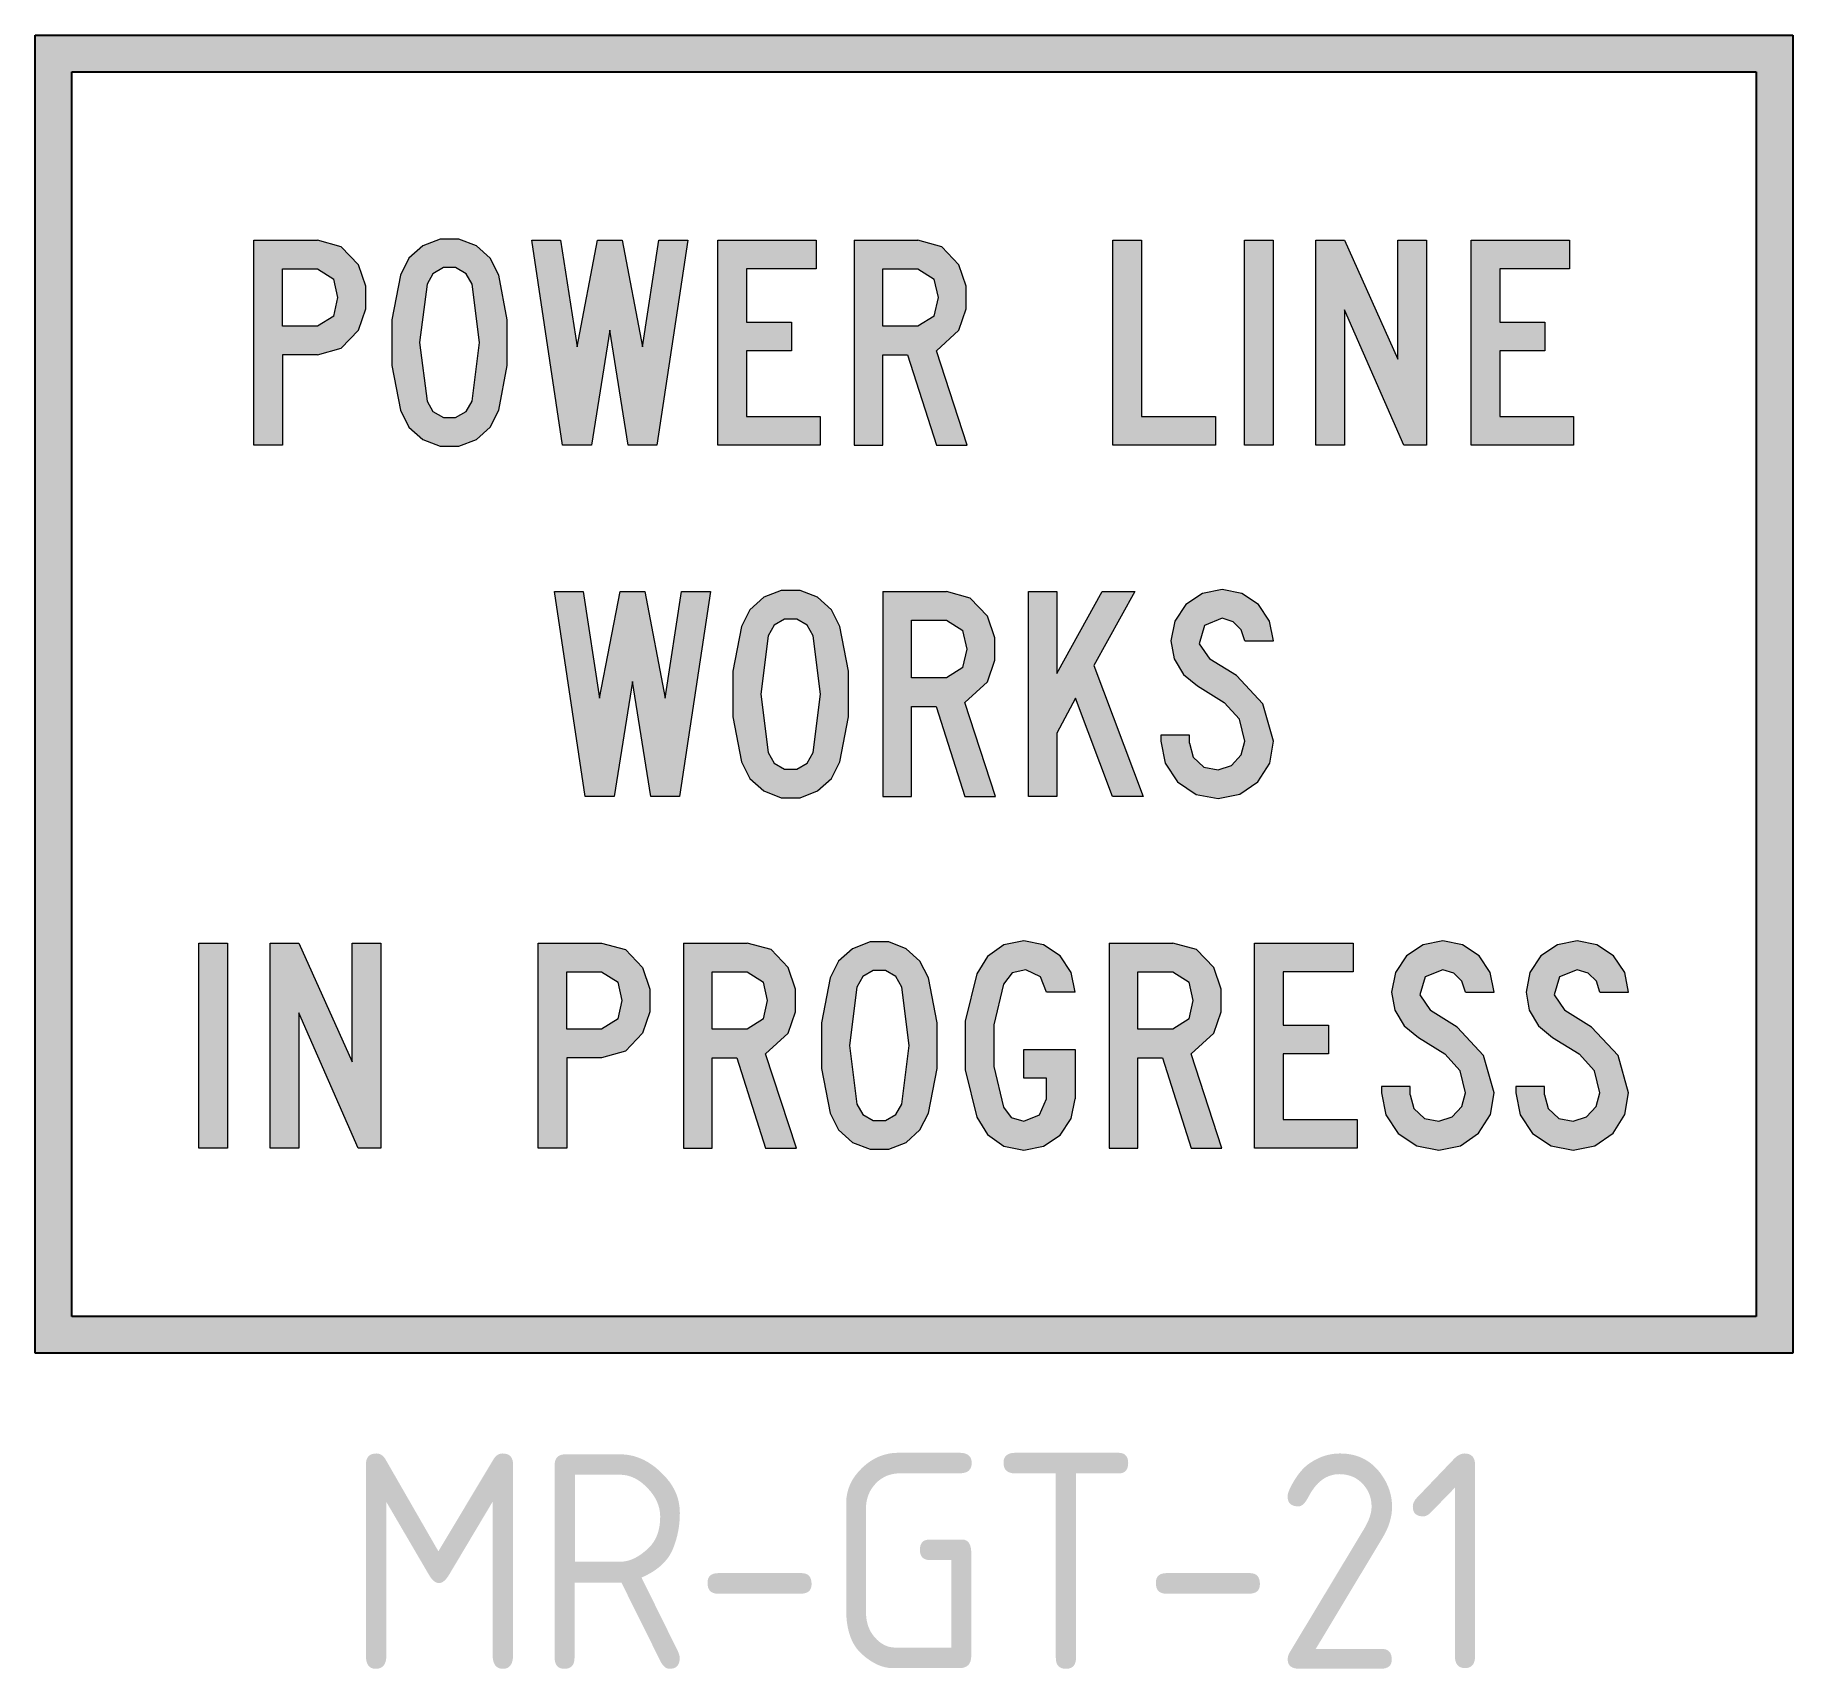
# Model space of a CAD drawing. Extents: x 176 to 196.4, y 199.3 to 218.3.
import ezdxf
from ezdxf.enums import TextEntityAlignment as Align

# ---------------------------------------------------------------- set-up
doc = ezdxf.new("R2010")
doc.units = 0
doc.header["$LTSCALE"] = 10
doc.layers.add('L18', color=4, linetype='CONTINUOUS')
doc.layers.add('L25', color=1, linetype='CONTINUOUS')
doc.styles.add('ISO', font='iso.shx')

# ---------------------------------------------------------------- blocks, each defined once
blk = doc.blocks.new('MRNO')
at = {"layer": 'L25', "style": 'ISO'}
blk.add_text('MR-GT-21', height=2.5, dxfattribs=at).set_placement((0.424, 0.659), align=Align.CENTER)

msp = doc.modelspace()

# ---------------------------------------------------------------- hatches: boundary and pattern name
at = {"layer": 'L18'}
h = msp.add_hatch(color=256, dxfattribs=at)
h.paths.add_polyline_path([(176.396, 203.439), (176.396, 217.889), (195.946, 217.889), (195.946, 203.439)], flags=16)
h.paths.add_polyline_path([(175.971, 203.014), (175.971, 218.314), (196.371, 218.314), (196.371, 203.014)])
h = msp.add_hatch(color=256, dxfattribs=at)
h.paths.add_polyline_path([(181.042, 214.065), (181.128, 214.744), (181.042, 215.422), (180.972, 215.544), (180.85, 215.615), (180.71, 215.615), (180.588, 215.544), (180.519, 215.422), (180.433, 214.744), (180.519, 214.065), (180.588, 213.943), (180.71, 213.873), (180.85, 213.873), (180.972, 213.943)], flags=16)
h.paths.add_polyline_path([(181.351, 213.959), (181.45, 214.479), (181.45, 215.009), (181.351, 215.529), (181.253, 215.723), (181.092, 215.868), (180.889, 215.946), (180.671, 215.946), (180.469, 215.868), (180.308, 215.723), (180.209, 215.529), (180.11, 215.009), (180.11, 214.479), (180.209, 213.959), (180.308, 213.764), (180.469, 213.619), (180.671, 213.541), (180.889, 213.541), (181.092, 213.619), (181.253, 213.764)])
h.paths.add_polyline_path([(192.636, 213.554), (192.636, 215.933), (193.778, 215.933), (193.778, 215.601), (192.969, 215.601), (192.969, 214.982), (193.493, 214.982), (193.493, 214.648), (192.969, 214.648), (192.969, 213.887), (193.825, 213.887), (193.825, 213.554)])
h.paths.add_polyline_path([(190.834, 213.554), (190.834, 215.933), (191.166, 215.933), (191.786, 214.553), (191.786, 215.933), (192.118, 215.933), (192.118, 213.554), (191.857, 213.554), (191.166, 215.124), (191.166, 213.554)])
h.paths.add_polyline_path([(190.006, 213.554), (190.006, 215.933), (190.339, 215.933), (190.339, 213.554)])
h.paths.add_polyline_path([(188.479, 213.554), (188.479, 215.933), (188.812, 215.933), (188.812, 213.887), (189.669, 213.887), (189.669, 213.554)])
h.paths.add_polyline_path([(183.893, 213.554), (183.893, 215.933), (185.035, 215.933), (185.035, 215.601), (184.227, 215.601), (184.227, 214.982), (184.75, 214.982), (184.75, 214.648), (184.227, 214.648), (184.227, 213.887), (185.082, 213.887), (185.082, 213.554)])
h.paths.add_polyline_path([(182.092, 213.554), (181.737, 215.933), (182.069, 215.933), (182.26, 214.696), (182.498, 215.933), (182.783, 215.933), (183.021, 214.696), (183.211, 215.933), (183.544, 215.933), (183.187, 213.554), (182.854, 213.554), (182.64, 214.887), (182.426, 213.554)])
h.paths.add_polyline_path([(179.437, 215.053), (179.246, 214.934), (178.842, 214.934), (178.842, 215.601), (179.246, 215.601), (179.437, 215.481), (179.485, 215.267)], flags=16)
h.paths.add_polyline_path([(179.246, 214.601), (178.842, 214.601), (178.842, 213.554), (178.508, 213.554), (178.508, 215.933), (179.246, 215.933), (179.524, 215.857), (179.722, 215.648), (179.807, 215.398), (179.807, 215.136), (179.722, 214.887), (179.524, 214.678)])
h.paths.add_polyline_path([(186.43, 214.648), (186.69, 214.887), (186.776, 215.136), (186.776, 215.398), (186.69, 215.648), (186.492, 215.857), (186.215, 215.933), (185.478, 215.933), (185.478, 213.554), (185.81, 213.554), (185.81, 214.601), (186.096, 214.601), (186.43, 213.554), (186.787, 213.554)])
h.paths.add_polyline_path([(186.406, 215.053), (186.215, 214.934), (185.81, 214.934), (185.81, 215.601), (186.215, 215.601), (186.406, 215.481), (186.454, 215.267)], flags=16)
h = msp.add_hatch(color=256, dxfattribs=at)
h.paths.add_polyline_path([(187.498, 209.474), (187.498, 211.853), (187.83, 211.853), (187.83, 210.902), (188.354, 211.853), (188.735, 211.853), (188.258, 210.996), (188.83, 209.474), (188.473, 209.474), (188.044, 210.616), (187.83, 210.211), (187.83, 209.474)])
h.paths.add_polyline_path([(185, 209.985), (185.086, 210.664), (185, 211.342), (184.931, 211.464), (184.809, 211.535), (184.669, 211.535), (184.547, 211.464), (184.477, 211.342), (184.391, 210.664), (184.477, 209.985), (184.547, 209.863), (184.669, 209.793), (184.809, 209.793), (184.931, 209.863)], flags=16)
h.paths.add_polyline_path([(185.31, 209.879), (185.409, 210.399), (185.409, 210.929), (185.31, 211.449), (185.212, 211.643), (185.051, 211.788), (184.848, 211.866), (184.63, 211.866), (184.428, 211.788), (184.267, 211.643), (184.168, 211.449), (184.069, 210.929), (184.069, 210.399), (184.168, 209.879), (184.267, 209.684), (184.428, 209.539), (184.63, 209.461), (184.848, 209.461), (185.051, 209.539), (185.212, 209.684)])
h.paths.add_polyline_path([(182.355, 209.476), (181.998, 211.855), (182.332, 211.855), (182.521, 210.618), (182.759, 211.855), (183.045, 211.855), (183.283, 210.618), (183.473, 211.855), (183.807, 211.855), (183.45, 209.476), (183.116, 209.476), (182.902, 210.809), (182.689, 209.476)])
h.paths.add_polyline_path([(189.367, 210.093), (189.367, 210.188), (189.035, 210.188), (189.035, 210.116), (189.084, 209.86), (189.228, 209.644), (189.445, 209.5), (189.701, 209.45), (189.951, 209.501), (190.163, 209.646), (190.3, 209.863), (190.342, 210.116), (190.221, 210.55), (189.915, 210.878), (189.605, 211.068), (189.48, 211.249), (189.543, 211.461), (189.747, 211.544), (189.875, 211.504), (189.969, 211.41), (190.01, 211.282), (190.342, 211.282), (190.298, 211.51), (190.169, 211.704), (189.976, 211.832), (189.747, 211.878), (189.52, 211.832), (189.327, 211.704), (189.197, 211.51), (189.153, 211.282), (189.19, 211.074), (189.297, 210.891), (189.462, 210.759), (189.772, 210.568), (189.947, 210.372), (190.01, 210.116), (189.969, 209.957), (189.856, 209.836), (189.701, 209.783), (189.534, 209.815), (189.411, 209.931)])
h.paths.add_polyline_path([(186.76, 210.568), (187.023, 210.807), (187.107, 211.056), (187.107, 211.318), (187.023, 211.568), (186.824, 211.777), (186.546, 211.853), (185.809, 211.853), (185.809, 209.474), (186.142, 209.474), (186.142, 210.521), (186.428, 210.521), (186.76, 209.474), (187.117, 209.474)])
h.paths.add_polyline_path([(186.737, 210.973), (186.546, 210.854), (186.142, 210.854), (186.142, 211.521), (186.546, 211.521), (186.737, 211.401), (186.786, 211.187)], flags=16)
h = msp.add_hatch(color=256, dxfattribs=at)
h.paths.add_polyline_path([(183.021, 207.489), (183.106, 207.24), (183.106, 206.976), (183.021, 206.727), (182.823, 206.518), (182.545, 206.441), (182.141, 206.441), (182.141, 205.394), (181.81, 205.394), (181.81, 207.774), (182.545, 207.774), (182.823, 207.697)])
h.paths.add_polyline_path([(178.697, 205.394), (178.697, 207.774), (179.029, 207.774), (179.649, 206.393), (179.649, 207.774), (179.981, 207.774), (179.981, 205.394), (179.72, 205.394), (179.029, 206.964), (179.029, 205.394)])
h.paths.add_polyline_path([(177.87, 205.394), (177.87, 207.774), (178.203, 207.774), (178.203, 205.394)])
h.paths.add_polyline_path([(190.124, 205.394), (190.124, 207.774), (191.266, 207.774), (191.266, 207.441), (190.457, 207.441), (190.457, 206.822), (190.981, 206.822), (190.981, 206.489), (190.457, 206.489), (190.457, 205.727), (191.314, 205.727), (191.314, 205.394)])
h.paths.add_polyline_path([(186.03, 205.905), (186.116, 206.584), (186.03, 207.262), (185.96, 207.384), (185.838, 207.455), (185.698, 207.455), (185.576, 207.384), (185.507, 207.262), (185.421, 206.584), (185.507, 205.905), (185.576, 205.783), (185.698, 205.713), (185.838, 205.713), (185.96, 205.783)], flags=16)
h.paths.add_polyline_path([(186.339, 205.799), (186.438, 206.319), (186.438, 206.849), (186.339, 207.369), (186.24, 207.563), (186.08, 207.708), (185.877, 207.786), (185.66, 207.786), (185.456, 207.708), (185.295, 207.563), (185.197, 207.369), (185.098, 206.849), (185.098, 206.319), (185.197, 205.799), (185.295, 205.605), (185.456, 205.46), (185.66, 205.381), (185.877, 205.381), (186.08, 205.46), (186.24, 205.605)])
h.paths.add_polyline_path([(182.141, 207.441), (182.545, 207.441), (182.736, 207.321), (182.785, 207.107), (182.736, 206.893), (182.545, 206.775), (182.141, 206.775)], flags=16)
h.paths.add_polyline_path([(193.488, 206.013), (193.488, 206.108), (193.154, 206.108), (193.154, 206.036), (193.204, 205.78), (193.348, 205.564), (193.565, 205.42), (193.82, 205.37), (194.072, 205.421), (194.284, 205.566), (194.421, 205.783), (194.463, 206.036), (194.342, 206.47), (194.034, 206.798), (193.725, 206.989), (193.6, 207.171), (193.663, 207.382), (193.868, 207.464), (193.995, 207.424), (194.09, 207.33), (194.129, 207.203), (194.463, 207.203), (194.419, 207.43), (194.289, 207.624), (194.095, 207.754), (193.868, 207.798), (193.64, 207.754), (193.446, 207.624), (193.318, 207.43), (193.274, 207.203), (193.31, 206.994), (193.418, 206.812), (193.583, 206.679), (193.892, 206.489), (194.068, 206.292), (194.129, 206.036), (194.089, 205.877), (193.977, 205.756), (193.82, 205.704), (193.655, 205.736), (193.532, 205.851)])
h.paths.add_polyline_path([(191.928, 206.013), (191.928, 206.108), (191.595, 206.108), (191.595, 206.036), (191.645, 205.78), (191.789, 205.564), (192.005, 205.42), (192.261, 205.37), (192.513, 205.421), (192.723, 205.566), (192.861, 205.783), (192.904, 206.036), (192.782, 206.47), (192.475, 206.798), (192.166, 206.989), (192.041, 207.171), (192.104, 207.382), (192.309, 207.464), (192.436, 207.424), (192.53, 207.33), (192.57, 207.203), (192.904, 207.203), (192.858, 207.43), (192.73, 207.624), (192.536, 207.754), (192.309, 207.798), (192.081, 207.754), (191.887, 207.624), (191.759, 207.43), (191.713, 207.203), (191.751, 206.994), (191.859, 206.812), (192.024, 206.679), (192.333, 206.489), (192.508, 206.292), (192.57, 206.036), (192.53, 205.877), (192.417, 205.756), (192.261, 205.704), (192.096, 205.736), (191.973, 205.851)])
h.paths.add_polyline_path([(189.387, 206.489), (189.649, 206.727), (189.734, 206.976), (189.734, 207.24), (189.649, 207.489), (189.451, 207.697), (189.173, 207.774), (188.436, 207.774), (188.436, 205.394), (188.769, 205.394), (188.769, 206.441), (189.055, 206.441), (189.387, 205.394), (189.744, 205.394)])
h.paths.add_polyline_path([(189.364, 206.893), (189.173, 206.775), (188.769, 206.775), (188.769, 207.441), (189.173, 207.441), (189.364, 207.321), (189.412, 207.107)], flags=16)
h.paths.add_polyline_path([(188.04, 207.203), (187.707, 207.203), (187.639, 207.38), (187.47, 207.464), (187.31, 207.427), (187.208, 207.298), (187.099, 206.825), (187.099, 206.341), (187.208, 205.87), (187.3, 205.748), (187.445, 205.704), (187.629, 205.78), (187.707, 205.965), (187.707, 206.204), (187.445, 206.204), (187.445, 206.536), (188.04, 206.536), (188.04, 205.965), (187.996, 205.736), (187.867, 205.543), (187.674, 205.414), (187.445, 205.37), (187.215, 205.417), (187.022, 205.551), (186.899, 205.751), (186.765, 206.301), (186.765, 206.867), (186.899, 207.417), (187.022, 207.616), (187.215, 207.751), (187.445, 207.798), (187.674, 207.754), (187.867, 207.624), (187.996, 207.43)])
h.paths.add_polyline_path([(184.448, 206.489), (184.71, 206.727), (184.794, 206.976), (184.794, 207.24), (184.71, 207.489), (184.511, 207.697), (184.234, 207.774), (183.496, 207.774), (183.496, 205.394), (183.83, 205.394), (183.83, 206.441), (184.115, 206.441), (184.448, 205.394), (184.805, 205.394)])
h.paths.add_polyline_path([(184.424, 206.893), (184.234, 206.775), (183.83, 206.775), (183.83, 207.441), (184.234, 207.441), (184.424, 207.321), (184.472, 207.107)], flags=16)

# ---------------------------------------------------------------- linework, layer by layer
for p, q in [((175.971, 203.014), (175.971, 218.314)), ((175.971, 218.314), (196.371, 218.314)), ((196.371, 218.314), (196.371, 203.014)), ((176.396, 203.439), (176.396, 217.889)), ((176.396, 217.889), (195.946, 217.889)), ((195.946, 217.889), (195.946, 203.439)), ((195.946, 203.439), (176.396, 203.439)), ((196.371, 203.014), (175.971, 203.014))]:
    msp.add_line(p, q, dxfattribs=at)
at = {"layer": 'L18', "lineweight": 0}
for p, q in [((178.508, 213.554), (178.508, 215.933)), ((178.508, 215.933), (179.246, 215.933)), ((179.524, 215.857), (179.246, 215.933)), ((179.722, 215.648), (179.524, 215.857)), ((180.469, 215.868), (180.308, 215.723)), ((180.671, 215.946), (180.469, 215.868)), ((180.889, 215.946), (180.671, 215.946)), ((181.092, 215.868), (180.889, 215.946)), ((181.253, 215.723), (181.092, 215.868)), ((182.092, 213.554), (181.737, 215.933)), ((181.737, 215.933), (182.069, 215.933)), ((182.069, 215.933), (182.26, 214.696)), ((182.26, 214.696), (182.498, 215.933)), ((182.498, 215.933), (182.783, 215.933)), ((182.783, 215.933), (183.021, 214.696)), ((183.021, 214.696), (183.211, 215.933)), ((183.544, 215.933), (183.187, 213.554)), ((183.211, 215.933), (183.544, 215.933)), ((183.893, 213.554), (183.893, 215.933)), ((183.893, 215.933), (185.035, 215.933)), ((185.035, 215.933), (185.035, 215.601)), ((185.478, 215.933), (185.478, 213.554)), ((185.478, 215.933), (186.215, 215.933)), ((186.492, 215.857), (186.215, 215.933)), ((186.69, 215.648), (186.492, 215.857)), ((188.479, 213.554), (188.479, 215.933)), ((188.479, 215.933), (188.812, 215.933)), ((188.812, 215.933), (188.812, 213.887)), ((190.006, 213.554), (190.006, 215.933)), ((190.006, 215.933), (190.339, 215.933)), ((190.339, 215.933), (190.339, 213.554)), ((190.834, 213.554), (190.834, 215.933)), ((190.834, 215.933), (191.166, 215.933)), ((191.166, 215.933), (191.786, 214.553)), ((191.786, 214.553), (191.786, 215.933)), ((191.786, 215.933), (192.118, 215.933)), ((192.118, 215.933), (192.118, 213.554)), ((192.636, 213.554), (192.636, 215.933)), ((192.636, 215.933), (193.778, 215.933)), ((193.778, 215.933), (193.778, 215.601)), ((179.807, 215.398), (179.722, 215.648)), ((180.308, 215.723), (180.209, 215.529)), ((181.351, 215.529), (181.253, 215.723)), ((186.776, 215.398), (186.69, 215.648)), ((178.842, 215.601), (179.246, 215.601)), ((178.842, 214.934), (178.842, 215.601)), ((179.246, 215.601), (179.437, 215.481)), ((179.485, 215.267), (179.437, 215.481)), ((180.209, 215.529), (180.11, 215.009)), ((180.588, 215.544), (180.519, 215.422)), ((180.71, 215.615), (180.588, 215.544)), ((180.85, 215.615), (180.71, 215.615)), ((180.972, 215.544), (180.85, 215.615)), ((181.042, 215.422), (180.972, 215.544)), ((181.45, 215.009), (181.351, 215.529)), ((185.035, 215.601), (184.227, 215.601)), ((184.227, 215.601), (184.227, 214.982)), ((185.81, 215.601), (186.215, 215.601)), ((185.81, 214.934), (185.81, 215.601)), ((186.215, 215.601), (186.406, 215.481)), ((186.454, 215.267), (186.406, 215.481)), ((193.778, 215.601), (192.969, 215.601)), ((192.969, 215.601), (192.969, 214.982)), ((179.437, 215.053), (179.485, 215.267)), ((179.807, 215.136), (179.807, 215.398)), ((180.519, 215.422), (180.433, 214.744)), ((181.128, 214.744), (181.042, 215.422)), ((186.406, 215.053), (186.454, 215.267)), ((186.776, 215.136), (186.776, 215.398)), ((179.437, 215.053), (179.246, 214.934)), ((179.722, 214.887), (179.807, 215.136)), ((186.406, 215.053), (186.215, 214.934)), ((186.69, 214.887), (186.776, 215.136)), ((191.857, 213.554), (191.166, 215.124)), ((191.166, 215.124), (191.166, 213.554)), ((179.246, 214.934), (178.842, 214.934)), ((179.524, 214.678), (179.722, 214.887)), ((180.11, 215.009), (180.11, 214.479)), ((181.45, 214.479), (181.45, 215.009)), ((182.64, 214.887), (182.426, 213.554)), ((182.854, 213.554), (182.64, 214.887)), ((184.227, 214.982), (184.75, 214.982)), ((184.75, 214.982), (184.75, 214.648)), ((186.215, 214.934), (185.81, 214.934)), ((186.43, 214.648), (186.69, 214.887)), ((192.969, 214.982), (193.493, 214.982)), ((193.493, 214.982), (193.493, 214.648)), ((179.246, 214.601), (179.524, 214.678)), ((180.433, 214.744), (180.519, 214.065)), ((181.042, 214.065), (181.128, 214.744)), ((184.75, 214.648), (184.227, 214.648)), ((184.227, 214.648), (184.227, 213.887)), ((186.787, 213.554), (186.43, 214.648)), ((193.493, 214.648), (192.969, 214.648)), ((192.969, 214.648), (192.969, 213.887)), ((179.246, 214.601), (178.842, 214.601)), ((178.842, 214.601), (178.842, 213.554)), ((180.11, 214.479), (180.209, 213.959)), ((181.351, 213.959), (181.45, 214.479)), ((185.81, 213.554), (185.81, 214.601)), ((185.81, 214.601), (186.096, 214.601)), ((186.096, 214.601), (186.43, 213.554)), ((180.519, 214.065), (180.588, 213.943)), ((180.972, 213.943), (181.042, 214.065)), ((181.042, 214.065), (181.042, 214.065)), ((180.209, 213.959), (180.308, 213.764)), ((180.588, 213.943), (180.71, 213.873)), ((180.71, 213.873), (180.85, 213.873)), ((180.85, 213.873), (180.972, 213.943)), ((181.253, 213.764), (181.351, 213.959)), ((181.351, 213.959), (181.351, 213.959)), ((184.227, 213.887), (185.082, 213.887)), ((185.082, 213.887), (185.082, 213.554)), ((188.812, 213.887), (189.669, 213.887)), ((189.669, 213.887), (189.669, 213.554)), ((192.969, 213.887), (193.825, 213.887)), ((193.825, 213.887), (193.825, 213.554)), ((180.308, 213.764), (180.469, 213.619)), ((180.469, 213.619), (180.671, 213.541)), ((180.889, 213.541), (181.092, 213.619)), ((181.092, 213.619), (181.253, 213.764)), ((178.842, 213.554), (178.508, 213.554)), ((180.671, 213.541), (180.889, 213.541)), ((182.426, 213.554), (182.092, 213.554)), ((182.092, 213.554), (182.092, 213.554)), ((183.187, 213.554), (182.854, 213.554)), ((185.082, 213.554), (183.893, 213.554)), ((183.893, 213.554), (183.893, 213.554)), ((185.478, 213.554), (185.81, 213.554)), ((186.43, 213.554), (186.787, 213.554)), ((189.669, 213.554), (188.479, 213.554)), ((188.479, 213.554), (188.479, 213.554)), ((190.339, 213.554), (190.006, 213.554)), ((190.006, 213.554), (190.006, 213.554)), ((191.166, 213.554), (190.834, 213.554)), ((190.834, 213.554), (190.834, 213.554)), ((192.118, 213.554), (191.857, 213.554)), ((193.825, 213.554), (192.636, 213.554)), ((192.636, 213.554), (192.636, 213.554)), ((182.355, 209.476), (181.998, 211.855)), ((181.998, 211.855), (182.332, 211.855)), ((182.332, 211.855), (182.521, 210.618)), ((182.521, 210.618), (182.759, 211.855)), ((182.759, 211.855), (183.045, 211.855)), ((183.045, 211.855), (183.283, 210.618)), ((183.283, 210.618), (183.473, 211.855)), ((183.807, 211.855), (183.45, 209.476)), ((183.473, 211.855), (183.807, 211.855)), ((184.428, 211.788), (184.267, 211.643)), ((184.63, 211.866), (184.428, 211.788)), ((184.848, 211.866), (184.63, 211.866)), ((185.051, 211.788), (184.848, 211.866)), ((185.212, 211.643), (185.051, 211.788)), ((185.809, 211.853), (185.809, 209.474)), ((185.809, 211.853), (186.546, 211.853)), ((186.824, 211.777), (186.546, 211.853)), ((187.023, 211.568), (186.824, 211.777)), ((187.498, 209.474), (187.498, 211.853)), ((187.498, 211.853), (187.83, 211.853)), ((187.83, 211.853), (187.83, 210.902)), ((187.83, 210.902), (188.354, 211.853)), ((188.735, 211.853), (188.258, 210.996)), ((188.354, 211.853), (188.735, 211.853)), ((189.52, 211.832), (189.327, 211.704)), ((189.747, 211.878), (189.52, 211.832)), ((189.976, 211.832), (189.747, 211.878)), ((190.169, 211.704), (189.976, 211.832)), ((184.267, 211.643), (184.168, 211.449)), ((185.31, 211.449), (185.212, 211.643)), ((187.107, 211.318), (187.023, 211.568)), ((189.327, 211.704), (189.197, 211.51)), ((190.298, 211.51), (190.169, 211.704)), ((184.168, 211.449), (184.069, 210.929)), ((184.547, 211.464), (184.477, 211.342)), ((184.669, 211.535), (184.547, 211.464)), ((184.809, 211.535), (184.669, 211.535)), ((184.931, 211.464), (184.809, 211.535)), ((185, 211.342), (184.931, 211.464)), ((185.409, 210.929), (185.31, 211.449)), ((186.142, 211.521), (186.546, 211.521)), ((186.142, 210.854), (186.142, 211.521)), ((186.546, 211.521), (186.737, 211.401)), ((186.786, 211.187), (186.737, 211.401)), ((189.197, 211.51), (189.153, 211.282)), ((189.543, 211.461), (189.48, 211.249)), ((189.747, 211.544), (189.543, 211.461)), ((189.875, 211.504), (189.747, 211.544)), ((189.969, 211.41), (189.875, 211.504)), ((190.01, 211.282), (189.969, 211.41)), ((190.342, 211.282), (190.298, 211.51)), ((184.477, 211.342), (184.391, 210.664)), ((185.086, 210.664), (185, 211.342)), ((186.737, 210.973), (186.786, 211.187)), ((187.107, 211.056), (187.107, 211.318)), ((189.153, 211.282), (189.19, 211.074)), ((189.48, 211.249), (189.605, 211.068)), ((190.01, 211.282), (190.342, 211.282)), ((186.737, 210.973), (186.546, 210.854)), ((187.023, 210.807), (187.107, 211.056)), ((188.258, 210.996), (188.83, 209.474)), ((189.19, 211.074), (189.297, 210.891)), ((189.915, 210.878), (189.605, 211.068)), ((182.902, 210.809), (182.689, 209.476)), ((183.116, 209.476), (182.902, 210.809)), ((184.069, 210.929), (184.069, 210.399)), ((185.409, 210.399), (185.409, 210.929)), ((186.546, 210.854), (186.142, 210.854)), ((186.76, 210.568), (187.023, 210.807)), ((189.297, 210.891), (189.462, 210.759)), ((189.462, 210.759), (189.772, 210.568)), ((190.221, 210.55), (189.915, 210.878)), ((184.391, 210.664), (184.477, 209.985)), ((185, 209.985), (185.086, 210.664)), ((187.117, 209.474), (186.76, 210.568)), ((188.044, 210.616), (187.83, 210.211)), ((188.473, 209.474), (188.044, 210.616)), ((189.947, 210.372), (189.772, 210.568)), ((190.342, 210.116), (190.221, 210.55)), ((184.069, 210.399), (184.168, 209.879)), ((185.31, 209.879), (185.409, 210.399)), ((186.142, 209.474), (186.142, 210.521)), ((186.142, 210.521), (186.428, 210.521)), ((186.428, 210.521), (186.76, 209.474)), ((190.01, 210.116), (189.947, 210.372)), ((187.83, 210.211), (187.83, 209.474)), ((189.035, 210.188), (189.035, 210.116)), ((189.367, 210.188), (189.035, 210.188)), ((189.367, 210.093), (189.367, 210.188)), ((184.477, 209.985), (184.547, 209.863)), ((184.931, 209.863), (185, 209.985)), ((185, 209.985), (185, 209.985)), ((189.035, 210.116), (189.084, 209.86)), ((189.367, 210.093), (189.411, 209.931)), ((189.411, 209.931), (189.534, 209.815)), ((189.856, 209.836), (189.969, 209.957)), ((189.969, 209.957), (190.01, 210.116)), ((190.3, 209.863), (190.342, 210.116)), ((184.168, 209.879), (184.267, 209.684)), ((184.547, 209.863), (184.669, 209.793)), ((184.669, 209.793), (184.809, 209.793)), ((184.809, 209.793), (184.931, 209.863)), ((185.212, 209.684), (185.31, 209.879)), ((185.31, 209.879), (185.31, 209.879)), ((189.084, 209.86), (189.228, 209.644)), ((189.534, 209.815), (189.701, 209.783)), ((189.701, 209.783), (189.856, 209.836)), ((190.163, 209.646), (190.3, 209.863)), ((184.267, 209.684), (184.428, 209.539)), ((184.428, 209.539), (184.63, 209.461)), ((184.848, 209.461), (185.051, 209.539)), ((185.051, 209.539), (185.212, 209.684)), ((189.228, 209.644), (189.445, 209.5)), ((189.951, 209.501), (190.163, 209.646)), ((182.689, 209.476), (182.355, 209.476)), ((182.355, 209.476), (182.355, 209.476)), ((183.45, 209.476), (183.116, 209.476)), ((184.63, 209.461), (184.848, 209.461)), ((185.809, 209.474), (186.142, 209.474)), ((186.76, 209.474), (187.117, 209.474)), ((187.83, 209.474), (187.498, 209.474)), ((187.498, 209.474), (187.498, 209.474)), ((188.83, 209.474), (188.473, 209.474)), ((189.445, 209.5), (189.701, 209.45)), ((189.701, 209.45), (189.951, 209.501)), ((177.87, 205.394), (177.87, 207.774)), ((177.87, 207.774), (178.203, 207.774)), ((178.203, 207.774), (178.203, 205.394)), ((178.697, 205.394), (178.697, 207.774)), ((178.697, 207.774), (179.029, 207.774)), ((179.029, 207.774), (179.649, 206.393)), ((179.649, 206.393), (179.649, 207.774)), ((179.649, 207.774), (179.981, 207.774)), ((179.981, 207.774), (179.981, 205.394)), ((181.81, 205.394), (181.81, 207.774)), ((181.81, 207.774), (182.545, 207.774)), ((182.545, 207.774), (182.823, 207.697)), ((182.823, 207.697), (183.021, 207.489)), ((183.496, 207.774), (183.496, 205.394)), ((183.496, 207.774), (184.234, 207.774)), ((184.511, 207.697), (184.234, 207.774)), ((184.71, 207.489), (184.511, 207.697)), ((185.456, 207.708), (185.295, 207.563)), ((185.66, 207.786), (185.456, 207.708)), ((185.877, 207.786), (185.66, 207.786)), ((186.08, 207.708), (185.877, 207.786)), ((186.24, 207.563), (186.08, 207.708)), ((187.215, 207.751), (187.022, 207.616)), ((187.445, 207.798), (187.215, 207.751)), ((187.674, 207.754), (187.445, 207.798)), ((187.867, 207.624), (187.674, 207.754)), ((188.436, 207.774), (188.436, 205.394)), ((188.436, 207.774), (189.173, 207.774)), ((189.451, 207.697), (189.173, 207.774)), ((189.649, 207.489), (189.451, 207.697)), ((190.124, 205.394), (190.124, 207.774)), ((190.124, 207.774), (191.266, 207.774)), ((191.266, 207.774), (191.266, 207.441)), ((192.081, 207.754), (191.887, 207.624)), ((192.309, 207.798), (192.081, 207.754)), ((192.536, 207.754), (192.309, 207.798)), ((192.73, 207.624), (192.536, 207.754)), ((193.64, 207.754), (193.446, 207.624)), ((193.868, 207.798), (193.64, 207.754)), ((194.095, 207.754), (193.868, 207.798)), ((194.289, 207.624), (194.095, 207.754)), ((183.021, 207.489), (183.106, 207.24)), ((184.794, 207.24), (184.71, 207.489)), ((185.295, 207.563), (185.197, 207.369)), ((186.339, 207.369), (186.24, 207.563)), ((187.022, 207.616), (186.899, 207.417)), ((187.996, 207.43), (187.867, 207.624)), ((189.734, 207.24), (189.649, 207.489)), ((191.887, 207.624), (191.759, 207.43)), ((192.858, 207.43), (192.73, 207.624)), ((193.446, 207.624), (193.318, 207.43)), ((194.419, 207.43), (194.289, 207.624)), ((182.141, 207.441), (182.545, 207.441)), ((182.141, 206.775), (182.141, 207.441)), ((182.545, 207.441), (182.736, 207.321)), ((182.785, 207.107), (182.736, 207.321)), ((183.83, 207.441), (184.234, 207.441)), ((183.83, 206.775), (183.83, 207.441)), ((184.234, 207.441), (184.424, 207.321)), ((184.472, 207.107), (184.424, 207.321)), ((185.197, 207.369), (185.098, 206.849)), ((185.576, 207.384), (185.507, 207.262)), ((185.698, 207.455), (185.576, 207.384)), ((185.838, 207.455), (185.698, 207.455)), ((185.96, 207.384), (185.838, 207.455)), ((186.03, 207.262), (185.96, 207.384)), ((186.438, 206.849), (186.339, 207.369)), ((186.899, 207.417), (186.765, 206.867)), ((187.208, 207.298), (187.099, 206.825)), ((187.31, 207.427), (187.208, 207.298)), ((187.47, 207.464), (187.31, 207.427)), ((187.639, 207.38), (187.47, 207.464)), ((187.707, 207.203), (187.639, 207.38)), ((188.04, 207.203), (187.996, 207.43)), ((188.769, 207.441), (189.173, 207.441)), ((188.769, 206.775), (188.769, 207.441)), ((189.173, 207.441), (189.364, 207.321)), ((189.412, 207.107), (189.364, 207.321)), ((191.266, 207.441), (190.457, 207.441)), ((190.457, 207.441), (190.457, 206.822)), ((191.759, 207.43), (191.713, 207.203)), ((192.104, 207.382), (192.041, 207.171)), ((192.309, 207.464), (192.104, 207.382)), ((192.436, 207.424), (192.309, 207.464)), ((192.53, 207.33), (192.436, 207.424)), ((192.57, 207.203), (192.53, 207.33)), ((192.904, 207.203), (192.858, 207.43)), ((193.318, 207.43), (193.274, 207.203)), ((193.663, 207.382), (193.6, 207.171)), ((193.868, 207.464), (193.663, 207.382)), ((193.995, 207.424), (193.868, 207.464)), ((194.09, 207.33), (193.995, 207.424)), ((194.129, 207.203), (194.09, 207.33)), ((194.463, 207.203), (194.419, 207.43)), ((182.736, 206.893), (182.785, 207.107)), ((183.106, 207.24), (183.106, 206.976)), ((184.424, 206.893), (184.472, 207.107)), ((184.794, 206.976), (184.794, 207.24)), ((185.507, 207.262), (185.421, 206.584)), ((186.116, 206.584), (186.03, 207.262)), ((188.04, 207.203), (187.707, 207.203)), ((189.364, 206.893), (189.412, 207.107)), ((189.734, 206.976), (189.734, 207.24)), ((191.713, 207.203), (191.751, 206.994)), ((192.041, 207.171), (192.166, 206.989)), ((192.57, 207.203), (192.904, 207.203)), ((193.274, 207.203), (193.31, 206.994)), ((193.6, 207.171), (193.725, 206.989)), ((194.129, 207.203), (194.463, 207.203)), ((179.72, 205.394), (179.029, 206.964)), ((179.029, 206.964), (179.029, 205.394)), ((182.736, 206.893), (182.545, 206.775)), ((183.106, 206.976), (183.021, 206.727)), ((184.424, 206.893), (184.234, 206.775)), ((184.71, 206.727), (184.794, 206.976)), ((186.765, 206.867), (186.765, 206.301)), ((189.364, 206.893), (189.173, 206.775)), ((189.649, 206.727), (189.734, 206.976)), ((191.751, 206.994), (191.859, 206.812)), ((192.475, 206.798), (192.166, 206.989)), ((193.31, 206.994), (193.418, 206.812)), ((194.034, 206.798), (193.725, 206.989)), ((182.545, 206.775), (182.141, 206.775)), ((183.021, 206.727), (182.823, 206.518)), ((184.234, 206.775), (183.83, 206.775)), ((184.448, 206.489), (184.71, 206.727)), ((185.098, 206.849), (185.098, 206.319)), ((186.438, 206.319), (186.438, 206.849)), ((187.099, 206.825), (187.099, 206.341)), ((189.173, 206.775), (188.769, 206.775)), ((189.387, 206.489), (189.649, 206.727)), ((190.457, 206.822), (190.981, 206.822)), ((190.981, 206.822), (190.981, 206.489)), ((191.859, 206.812), (192.024, 206.679)), ((192.024, 206.679), (192.333, 206.489)), ((192.782, 206.47), (192.475, 206.798)), ((193.418, 206.812), (193.583, 206.679)), ((193.583, 206.679), (193.892, 206.489)), ((194.342, 206.47), (194.034, 206.798)), ((182.823, 206.518), (182.545, 206.441)), ((184.805, 205.394), (184.448, 206.489)), ((185.421, 206.584), (185.507, 205.905)), ((186.03, 205.905), (186.116, 206.584)), ((187.445, 206.204), (187.445, 206.536)), ((187.445, 206.536), (188.04, 206.536)), ((188.04, 206.536), (188.04, 205.965)), ((189.744, 205.394), (189.387, 206.489)), ((190.981, 206.489), (190.457, 206.489)), ((190.457, 206.489), (190.457, 205.727)), ((192.508, 206.292), (192.333, 206.489)), ((192.904, 206.036), (192.782, 206.47)), ((194.068, 206.292), (193.892, 206.489)), ((194.463, 206.036), (194.342, 206.47)), ((182.545, 206.441), (182.141, 206.441)), ((182.141, 206.441), (182.141, 205.394)), ((183.83, 205.394), (183.83, 206.441)), ((183.83, 206.441), (184.115, 206.441)), ((184.115, 206.441), (184.448, 205.394)), ((185.098, 206.319), (185.197, 205.799)), ((186.339, 205.799), (186.438, 206.319)), ((186.765, 206.301), (186.899, 205.751)), ((187.099, 206.341), (187.208, 205.87)), ((188.769, 205.394), (188.769, 206.441)), ((188.769, 206.441), (189.055, 206.441)), ((189.055, 206.441), (189.387, 205.394)), ((192.57, 206.036), (192.508, 206.292)), ((194.129, 206.036), (194.068, 206.292)), ((187.707, 206.204), (187.445, 206.204)), ((187.707, 205.965), (187.707, 206.204)), ((191.595, 206.108), (191.595, 206.036)), ((191.928, 206.108), (191.595, 206.108)), ((191.928, 206.013), (191.928, 206.108)), ((193.154, 206.108), (193.154, 206.036)), ((193.488, 206.108), (193.154, 206.108)), ((193.488, 206.013), (193.488, 206.108)), ((185.507, 205.905), (185.576, 205.783)), ((185.96, 205.783), (186.03, 205.905)), ((186.03, 205.905), (186.03, 205.905)), ((187.208, 205.87), (187.3, 205.748)), ((187.629, 205.78), (187.707, 205.965)), ((187.996, 205.736), (188.04, 205.965)), ((191.595, 206.036), (191.645, 205.78)), ((191.928, 206.013), (191.973, 205.851)), ((191.973, 205.851), (192.096, 205.736)), ((192.417, 205.756), (192.53, 205.877)), ((192.53, 205.877), (192.57, 206.036)), ((192.861, 205.783), (192.904, 206.036)), ((193.154, 206.036), (193.204, 205.78)), ((193.488, 206.013), (193.532, 205.851)), ((193.532, 205.851), (193.655, 205.736)), ((193.977, 205.756), (194.089, 205.877)), ((194.089, 205.877), (194.129, 206.036)), ((194.421, 205.783), (194.463, 206.036)), ((185.197, 205.799), (185.295, 205.605)), ((185.576, 205.783), (185.698, 205.713)), ((185.698, 205.713), (185.838, 205.713)), ((185.838, 205.713), (185.96, 205.783)), ((186.24, 205.605), (186.339, 205.799)), ((186.339, 205.799), (186.339, 205.799)), ((186.899, 205.751), (187.022, 205.551)), ((187.3, 205.748), (187.445, 205.704)), ((187.445, 205.704), (187.629, 205.78)), ((187.867, 205.543), (187.996, 205.736)), ((190.457, 205.727), (191.314, 205.727)), ((191.314, 205.727), (191.314, 205.394)), ((191.645, 205.78), (191.789, 205.564)), ((192.096, 205.736), (192.261, 205.704)), ((192.261, 205.704), (192.417, 205.756)), ((192.723, 205.566), (192.861, 205.783)), ((193.204, 205.78), (193.348, 205.564)), ((193.655, 205.736), (193.82, 205.704)), ((193.82, 205.704), (193.977, 205.756)), ((194.284, 205.566), (194.421, 205.783)), ((185.295, 205.605), (185.456, 205.46)), ((185.456, 205.46), (185.66, 205.381)), ((185.877, 205.381), (186.08, 205.46)), ((186.08, 205.46), (186.24, 205.605)), ((187.022, 205.551), (187.215, 205.417)), ((187.674, 205.414), (187.867, 205.543)), ((191.789, 205.564), (192.005, 205.42)), ((192.513, 205.421), (192.723, 205.566)), ((193.348, 205.564), (193.565, 205.42)), ((194.072, 205.421), (194.284, 205.566)), ((178.203, 205.394), (177.87, 205.394)), ((177.87, 205.394), (177.87, 205.394)), ((179.029, 205.394), (178.697, 205.394)), ((178.697, 205.394), (178.697, 205.394)), ((179.981, 205.394), (179.72, 205.394)), ((182.141, 205.394), (181.81, 205.394)), ((183.496, 205.394), (183.83, 205.394)), ((184.448, 205.394), (184.805, 205.394)), ((185.66, 205.381), (185.877, 205.381)), ((187.215, 205.417), (187.445, 205.37)), ((187.445, 205.37), (187.674, 205.414)), ((188.436, 205.394), (188.769, 205.394)), ((189.387, 205.394), (189.744, 205.394)), ((191.314, 205.394), (190.124, 205.394)), ((190.124, 205.394), (190.124, 205.394)), ((192.005, 205.42), (192.261, 205.37)), ((192.261, 205.37), (192.513, 205.421)), ((193.565, 205.42), (193.82, 205.37)), ((193.82, 205.37), (194.072, 205.421))]:
    msp.add_line(p, q, dxfattribs=at)

# ---------------------------------------------------------------- block references
at = {"layer": 'L25'}
msp.add_blockref('MRNO', (185.862, 198.689), dxfattribs=at)

doc.saveas('drawing.dxf')
